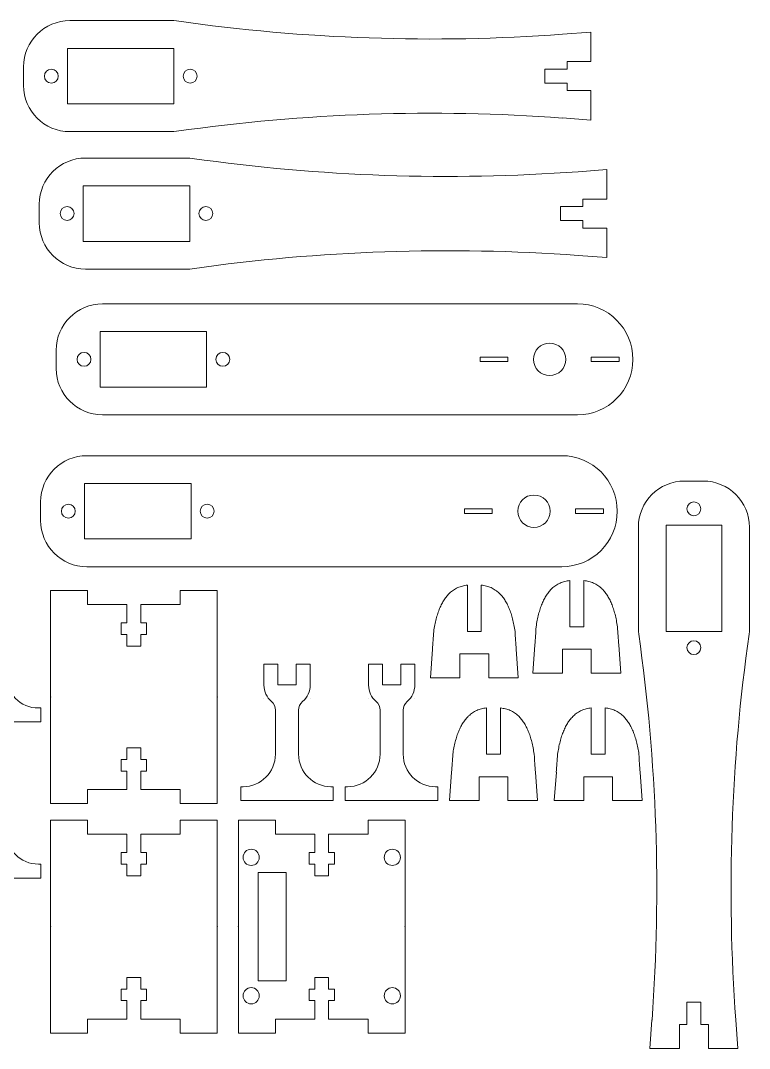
# Model space of a CAD drawing. Header units: millimetres. Extents: x 4 to 213, y 2 to 183.
# Drawn here: x 133.9 to 212.6, y 2.4 to 113.4 of the extents above; entities that cross this region are included whole.
import ezdxf

# ---------------------------------------------------------------- set-up
doc = ezdxf.new("R2010")
doc.units = ezdxf.units.MM
doc.header["$PDSIZE"] = -1

msp = doc.modelspace()

# ---------------------------------------------------------------- linework, layer by layer
at = {"color": 7, "linetype": 'Continuous', "lineweight": 18}
for p, q in [((150.45, 113.41), (139.2, 113.41)), ((150.45, 113.41), (150.73, 113.37)), ((195.5, 112.16), (192.43, 111.94)), ((195.5, 112.16), (195.5, 108.98)), ((150.45, 110.41), (138.95, 110.41)), ((138.95, 110.41), (138.95, 104.41)), ((150.45, 110.41), (150.45, 108.65)), ((192.93, 108.98), (195.5, 108.98)), ((192.93, 108.98), (192.93, 108.16)), ((134.2, 107.41), (134.2, 108.41)), ((150.45, 108.65), (150.45, 106.16)), ((190.5, 106.66), (190.5, 108.16)), ((190.5, 108.16), (192.93, 108.16)), ((134.2, 106.41), (134.2, 107.41)), ((192.93, 106.66), (190.5, 106.66)), ((192.93, 106.66), (192.93, 105.85)), ((150.45, 104.41), (150.45, 106.16)), ((192.93, 105.85), (195.5, 105.85)), ((195.5, 105.85), (195.5, 102.66)), ((144.7, 104.41), (138.95, 104.41)), ((144.7, 104.41), (150.45, 104.41)), ((195.5, 102.66), (192.43, 102.89)), ((150.45, 101.41), (139.2, 101.41)), ((150.45, 101.41), (150.73, 101.45)), ((152.15, 98.56), (140.9, 98.56)), ((152.15, 98.56), (152.43, 98.52)), ((197.2, 97.31), (194.12, 97.08)), ((197.2, 97.31), (197.2, 94.12)), ((152.15, 95.56), (140.65, 95.56)), ((140.65, 95.56), (140.65, 89.56)), ((152.15, 95.56), (152.15, 93.8)), ((135.9, 92.56), (135.9, 93.56)), ((152.15, 93.8), (152.15, 91.31)), ((192.2, 91.81), (192.2, 93.31)), ((192.2, 93.31), (194.62, 93.31)), ((194.62, 94.12), (197.2, 94.12)), ((194.62, 94.12), (194.62, 93.31)), ((135.9, 91.56), (135.9, 92.56)), ((152.15, 89.56), (152.15, 91.31)), ((194.62, 91.81), (192.2, 91.81)), ((194.62, 91.81), (194.62, 91)), ((194.62, 91), (197.2, 91)), ((197.2, 91), (197.2, 87.81)), ((146.4, 89.56), (140.65, 89.56)), ((146.4, 89.56), (152.15, 89.56)), ((197.2, 87.81), (194.12, 88.03)), ((152.15, 86.56), (140.9, 86.56)), ((152.15, 86.56), (152.43, 86.6)), ((153.98, 82.81), (142.73, 82.81)), ((153.98, 82.81), (194.03, 82.81)), ((142.48, 79.81), (142.48, 78.05)), ((153.98, 79.81), (142.48, 79.81)), ((142.48, 79.81), (142.48, 73.81)), ((153.98, 79.81), (153.98, 73.81)), ((153.98, 79.81), (153.98, 78.05)), ((137.73, 76.81), (137.73, 77.81)), ((153.98, 78.05), (153.98, 75.56)), ((137.73, 75.81), (137.73, 76.81)), ((183.53, 77.06), (183.53, 76.81)), ((186.53, 77.06), (183.53, 77.06)), ((183.53, 76.81), (183.53, 76.56)), ((186.53, 76.56), (186.53, 77.06)), ((195.53, 76.56), (195.53, 77.06)), ((195.53, 77.06), (198.53, 77.06)), ((198.53, 77.06), (198.53, 76.81)), ((198.53, 76.81), (198.53, 76.56)), ((142.48, 73.81), (142.48, 75.55)), ((153.98, 73.81), (153.98, 75.56)), ((183.53, 76.56), (186.53, 76.56)), ((198.53, 76.56), (195.53, 76.56)), ((148.23, 73.81), (142.48, 73.81)), ((148.23, 73.81), (153.98, 73.81)), ((153.98, 70.81), (142.73, 70.81)), ((153.98, 70.81), (194.03, 70.81)), ((152.29, 66.4), (141.04, 66.4)), ((152.29, 66.4), (192.34, 66.4)), ((140.79, 63.4), (140.79, 61.65)), ((152.29, 63.4), (140.79, 63.4)), ((140.79, 63.4), (140.79, 57.4)), ((152.29, 63.4), (152.29, 57.4)), ((152.29, 63.4), (152.29, 61.64)), ((205.62, 63.66), (206.62, 63.66)), ((206.62, 63.66), (207.62, 63.66)), ((136.04, 60.4), (136.04, 61.4)), ((152.29, 61.64), (152.29, 59.15)), ((136.04, 59.4), (136.04, 60.4)), ((181.84, 60.65), (181.84, 60.4)), ((184.84, 60.65), (181.84, 60.65)), ((181.84, 60.4), (181.84, 60.15)), ((181.84, 60.15), (184.84, 60.15)), ((184.84, 60.15), (184.84, 60.65)), ((193.84, 60.15), (193.84, 60.65)), ((193.84, 60.65), (196.84, 60.65)), ((196.84, 60.15), (193.84, 60.15)), ((196.84, 60.65), (196.84, 60.4)), ((196.84, 60.4), (196.84, 60.15)), ((140.79, 57.4), (140.79, 59.15)), ((152.29, 57.4), (152.29, 59.15)), ((203.62, 53.16), (203.62, 58.91)), ((209.62, 58.91), (203.62, 58.91)), ((209.62, 47.41), (209.62, 58.91)), ((200.62, 47.41), (200.62, 58.66)), ((212.62, 47.41), (212.62, 58.66)), ((146.54, 57.4), (140.79, 57.4)), ((146.54, 57.4), (152.29, 57.4)), ((152.29, 54.4), (141.04, 54.4)), ((152.29, 54.4), (192.34, 54.4)), ((182.15, 47.41), (182.15, 52.41)), ((183.65, 52.41), (183.65, 47.41)), ((193.22, 47.91), (193.22, 52.91)), ((194.72, 52.91), (194.72, 47.91)), ((203.62, 53.16), (203.62, 47.41)), ((137.12, 51.83), (141.12, 51.83)), ((137.12, 51.33), (137.12, 51.83)), ((137.12, 51.33), (137.12, 29.33)), ((141.12, 51.33), (141.12, 51.83)), ((141.12, 50.33), (141.12, 51.33)), ((155.12, 51.83), (151.12, 51.83)), ((151.12, 51.33), (151.12, 51.83)), ((151.12, 50.33), (151.12, 51.33)), ((155.12, 51.33), (155.12, 51.83)), ((155.12, 51.33), (155.12, 29.33)), ((145.37, 50.33), (141.12, 50.33)), ((145.37, 48.33), (145.37, 50.33)), ((146.87, 50.33), (151.12, 50.33)), ((146.87, 48.33), (146.87, 50.33)), ((144.74, 48.33), (145.37, 48.33)), ((144.74, 48.33), (144.74, 47.08)), ((147.49, 48.33), (146.87, 48.33)), ((147.49, 47.08), (147.49, 48.33)), ((193.22, 47.91), (194.72, 47.91)), ((144.74, 47.08), (145.37, 47.08)), ((145.37, 47.08), (145.37, 45.83)), ((146.87, 47.08), (147.49, 47.08)), ((146.87, 45.83), (146.87, 47.08)), ((182.15, 47.41), (183.65, 47.41)), ((200.62, 47.41), (200.66, 47.13)), ((203.62, 47.41), (205.37, 47.41)), ((207.86, 47.41), (205.37, 47.41)), ((209.62, 47.41), (207.86, 47.41)), ((212.62, 47.41), (212.58, 47.13)), ((145.37, 45.83), (146.87, 45.83)), ((189.22, 42.91), (189.44, 45.98)), ((198.72, 42.91), (198.5, 45.98)), ((178.15, 42.41), (178.38, 45.48)), ((181.34, 44.98), (181.34, 42.41)), ((182.15, 44.98), (181.34, 44.98)), ((182.15, 44.98), (183.65, 44.98)), ((184.47, 44.98), (183.65, 44.98)), ((184.47, 44.98), (184.47, 42.41)), ((187.65, 42.41), (187.43, 45.48)), ((192.41, 45.48), (192.41, 42.91)), ((193.22, 45.48), (192.41, 45.48)), ((193.22, 45.48), (194.72, 45.48)), ((195.53, 45.48), (194.72, 45.48)), ((195.53, 45.48), (195.53, 42.91)), ((160.16, 43.14), (160.16, 43.89)), ((160.16, 43.89), (161.66, 43.89)), ((161.66, 43.14), (161.66, 43.89)), ((163.66, 43.89), (165.16, 43.89)), ((163.66, 43.14), (163.66, 43.89)), ((165.16, 43.89), (165.16, 43.14)), ((171.46, 43.14), (171.46, 43.89)), ((171.46, 43.89), (172.96, 43.89)), ((172.96, 43.14), (172.96, 43.89)), ((174.96, 43.89), (176.46, 43.89)), ((174.96, 43.14), (174.96, 43.89)), ((176.46, 43.89), (176.46, 43.14)), ((160.16, 41.64), (160.16, 43.14)), ((161.66, 41.64), (161.66, 43.14)), ((163.66, 41.64), (163.66, 43.14)), ((165.16, 41.64), (165.16, 43.14)), ((171.46, 41.64), (171.46, 43.14)), ((172.96, 41.64), (172.96, 43.14)), ((174.96, 41.64), (174.96, 43.14)), ((176.46, 41.64), (176.46, 43.14)), ((181.34, 42.41), (178.15, 42.41)), ((187.65, 42.41), (184.47, 42.41)), ((192.41, 42.91), (189.22, 42.91)), ((198.72, 42.91), (195.53, 42.91)), ((160.16, 41.64), (160.16, 41.6)), ((161.66, 41.64), (163.66, 41.64)), ((165.16, 41.64), (165.16, 41.63)), ((171.46, 41.64), (171.46, 41.6)), ((172.96, 41.64), (174.96, 41.64)), ((176.46, 41.64), (176.46, 41.63)), ((160.16, 40.14), (160.17, 40.14)), ((165.16, 40.14), (165.16, 40.14)), ((171.46, 40.14), (171.47, 40.14)), ((176.46, 40.14), (176.46, 40.14)), ((135.8, 39.14), (136.05, 39.14)), ((136.05, 37.64), (136.05, 39.14)), ((161.41, 38.51), (161.41, 38.89)), ((163.91, 38.89), (163.91, 38.51)), ((172.71, 38.51), (172.71, 38.89)), ((175.21, 38.89), (175.21, 38.51)), ((184.22, 34.14), (184.22, 39.14)), ((185.72, 39.14), (185.72, 34.14)), ((195.53, 34.14), (195.53, 39.14)), ((197.03, 39.14), (197.03, 34.14)), ((161.41, 35.39), (161.41, 38.51)), ((163.91, 35.39), (163.91, 38.51)), ((172.71, 35.39), (172.71, 38.51)), ((175.21, 35.39), (175.21, 38.51)), ((126.05, 37.64), (136.05, 37.64)), ((145.37, 34.83), (146.87, 34.83)), ((145.37, 33.58), (145.37, 34.83)), ((146.87, 34.83), (146.87, 33.58)), ((161.41, 35.39), (161.41, 34.14)), ((163.91, 34.14), (163.91, 35.39)), ((172.71, 35.39), (172.71, 34.14)), ((175.21, 34.14), (175.21, 35.39)), ((144.74, 32.33), (144.74, 33.58)), ((144.74, 33.58), (145.37, 33.58)), ((146.87, 33.58), (147.49, 33.58)), ((147.49, 33.58), (147.49, 32.33)), ((184.22, 34.14), (185.72, 34.14)), ((195.53, 34.14), (197.03, 34.14)), ((144.74, 32.33), (145.37, 32.33)), ((145.37, 32.33), (145.37, 30.33)), ((147.49, 32.33), (146.87, 32.33)), ((146.87, 32.33), (146.87, 30.33)), ((180.22, 29.14), (180.44, 32.21)), ((189.72, 29.14), (189.5, 32.21)), ((191.53, 29.14), (191.76, 32.21)), ((201.03, 29.14), (200.81, 32.21)), ((183.41, 31.71), (183.41, 29.14)), ((184.22, 31.71), (183.41, 31.71)), ((184.22, 31.71), (185.72, 31.71)), ((186.53, 31.71), (185.72, 31.71)), ((186.53, 31.71), (186.53, 29.14)), ((194.72, 31.71), (194.72, 29.14)), ((195.53, 31.71), (194.72, 31.71)), ((195.53, 31.71), (197.03, 31.71)), ((197.84, 31.71), (197.03, 31.71)), ((197.84, 31.71), (197.84, 29.14)), ((141.12, 30.33), (141.12, 29.33)), ((145.37, 30.33), (141.12, 30.33)), ((146.87, 30.33), (151.12, 30.33)), ((151.12, 30.33), (151.12, 29.33)), ((157.66, 29.14), (157.66, 30.64)), ((157.66, 30.64), (157.91, 30.64)), ((167.41, 30.64), (167.66, 30.64)), ((167.66, 29.14), (167.66, 30.64)), ((168.96, 29.14), (168.96, 30.64)), ((168.96, 30.64), (169.21, 30.64)), ((178.71, 30.64), (178.96, 30.64)), ((178.96, 29.14), (178.96, 30.64)), ((137.12, 29.33), (137.12, 28.83)), ((141.12, 29.33), (141.12, 28.83)), ((151.12, 29.33), (151.12, 28.83)), ((155.12, 29.33), (155.12, 28.83)), ((157.66, 29.14), (167.66, 29.14)), ((160.16, 29.14), (165.16, 29.14)), ((168.96, 29.14), (178.96, 29.14)), ((171.46, 29.14), (176.46, 29.14)), ((183.41, 29.14), (180.22, 29.14)), ((189.72, 29.14), (186.53, 29.14)), ((194.72, 29.14), (191.53, 29.14)), ((201.03, 29.14), (197.84, 29.14)), ((137.12, 28.83), (141.12, 28.83)), ((151.12, 28.83), (155.12, 28.83)), ((137.12, 27.02), (141.12, 27.02)), ((137.12, 26.52), (137.12, 27.02)), ((141.12, 26.52), (141.12, 27.02)), ((155.12, 27.02), (151.12, 27.02)), ((151.12, 26.52), (151.12, 27.02)), ((155.12, 26.52), (155.12, 27.02)), ((157.41, 26.52), (157.41, 27.02)), ((161.41, 27.02), (157.41, 27.02)), ((161.41, 26.52), (161.41, 27.02)), ((175.41, 27.02), (171.41, 27.02)), ((171.41, 26.52), (171.41, 27.02)), ((175.41, 26.52), (175.41, 27.02)), ((137.12, 26.52), (137.12, 4.52)), ((141.12, 25.52), (141.12, 26.52)), ((151.12, 25.52), (151.12, 26.52)), ((155.12, 26.52), (155.12, 4.52)), ((157.41, 26.52), (157.41, 4.52)), ((161.41, 25.52), (161.41, 26.52)), ((171.41, 25.52), (171.41, 26.52)), ((175.41, 26.52), (175.41, 4.52)), ((145.37, 25.52), (141.12, 25.52)), ((145.37, 23.52), (145.37, 25.52)), ((146.87, 25.52), (151.12, 25.52)), ((146.87, 23.52), (146.87, 25.52)), ((165.66, 25.52), (161.41, 25.52)), ((165.66, 23.52), (165.66, 25.52)), ((167.16, 25.52), (171.41, 25.52)), ((167.16, 23.52), (167.16, 25.52)), ((144.74, 23.52), (145.37, 23.52)), ((144.74, 23.52), (144.74, 22.27)), ((147.49, 23.52), (146.87, 23.52)), ((147.49, 22.27), (147.49, 23.52)), ((165.04, 23.52), (165.66, 23.52)), ((165.04, 23.52), (165.04, 22.27)), ((167.79, 23.52), (167.16, 23.52)), ((167.79, 22.27), (167.79, 23.52)), ((135.8, 22.27), (136.05, 22.27)), ((136.05, 20.77), (136.05, 22.27)), ((144.74, 22.27), (145.37, 22.27)), ((145.37, 22.27), (145.37, 21.02)), ((146.87, 22.27), (147.49, 22.27)), ((146.87, 21.02), (146.87, 22.27)), ((165.04, 22.27), (165.66, 22.27)), ((165.66, 22.27), (165.66, 21.02)), ((167.16, 22.27), (167.79, 22.27)), ((167.16, 21.02), (167.16, 22.27)), ((161.06, 21.37), (159.56, 21.37)), ((159.56, 21.37), (159.56, 21.12)), ((159.56, 21.12), (159.56, 9.92)), ((161.06, 21.37), (162.56, 21.37)), ((162.56, 21.37), (162.56, 21.12)), ((162.56, 21.12), (162.56, 9.92)), ((126.05, 20.77), (136.05, 20.77)), ((145.37, 21.02), (146.87, 21.02)), ((165.66, 21.02), (167.16, 21.02)), ((145.37, 10.02), (146.87, 10.02)), ((145.37, 8.77), (145.37, 10.02)), ((146.87, 10.02), (146.87, 8.77)), ((165.66, 10.02), (167.16, 10.02)), ((165.66, 8.77), (165.66, 10.02)), ((167.16, 10.02), (167.16, 8.77)), ((159.56, 9.67), (159.56, 9.92)), ((161.06, 9.67), (159.56, 9.67)), ((161.06, 9.67), (162.56, 9.67)), ((162.56, 9.67), (162.56, 9.92)), ((144.74, 7.52), (144.74, 8.77)), ((144.74, 8.77), (145.37, 8.77)), ((146.87, 8.77), (147.49, 8.77)), ((147.49, 8.77), (147.49, 7.52)), ((165.04, 7.52), (165.04, 8.77)), ((165.04, 8.77), (165.66, 8.77)), ((167.16, 8.77), (167.79, 8.77)), ((167.79, 8.77), (167.79, 7.52)), ((144.74, 7.52), (145.37, 7.52)), ((145.37, 7.52), (145.37, 5.52)), ((147.49, 7.52), (146.87, 7.52)), ((146.87, 7.52), (146.87, 5.52)), ((165.04, 7.52), (165.66, 7.52)), ((165.66, 7.52), (165.66, 5.52)), ((167.79, 7.52), (167.16, 7.52)), ((167.16, 7.52), (167.16, 5.52)), ((205.87, 4.93), (205.87, 7.36)), ((205.87, 7.36), (207.37, 7.36)), ((207.37, 7.36), (207.37, 4.93)), ((137.12, 4.52), (137.12, 4.02)), ((141.12, 5.52), (141.12, 4.52)), ((145.37, 5.52), (141.12, 5.52)), ((141.12, 4.52), (141.12, 4.02)), ((146.87, 5.52), (151.12, 5.52)), ((151.12, 5.52), (151.12, 4.52)), ((151.12, 4.52), (151.12, 4.02)), ((155.12, 4.52), (155.12, 4.02)), ((157.41, 4.52), (157.41, 4.02)), ((161.41, 5.52), (161.41, 4.52)), ((165.66, 5.52), (161.41, 5.52)), ((161.41, 4.52), (161.41, 4.02)), ((167.16, 5.52), (171.41, 5.52)), ((171.41, 5.52), (171.41, 4.52)), ((171.41, 4.52), (171.41, 4.02)), ((175.41, 4.52), (175.41, 4.02)), ((201.87, 2.36), (202.09, 5.43)), ((205.06, 4.93), (205.06, 2.36)), ((205.87, 4.93), (205.06, 4.93)), ((208.18, 4.93), (207.37, 4.93)), ((208.18, 4.93), (208.18, 2.36)), ((211.37, 2.36), (211.14, 5.43)), ((137.12, 4.02), (141.12, 4.02)), ((151.12, 4.02), (155.12, 4.02)), ((161.41, 4.02), (157.41, 4.02)), ((175.41, 4.02), (171.41, 4.02)), ((205.06, 2.36), (201.87, 2.36)), ((211.37, 2.36), (208.18, 2.36))]:
    msp.add_line(p, q, dxfattribs=at)
for centre, radius in [((137.2, 107.41), 0.75), ((152.2, 107.41), 0.75), ((138.9, 92.56), 0.75), ((153.9, 92.56), 0.75), ((191.03, 76.81), 1.75), ((140.73, 76.81), 0.75), ((155.73, 76.81), 0.75), ((139.04, 60.4), 0.75), ((154.04, 60.4), 0.75), ((189.34, 60.4), 1.75), ((206.62, 60.66), 0.75), ((206.62, 45.66), 0.75), ((158.79, 23), 0.875), ((174.04, 23), 0.875), ((158.79, 8.05), 0.875), ((174.04, 8.05), 0.875)]:
    msp.add_circle(centre, radius, dxfattribs=at)
for centre, radius, start, end in [((139.2, 108.41), 5, 90, 180), ((178.25, 306.42), 195, 261.889, 274.1704), ((139.2, 106.41), 5, 180, 270), ((178.25, -91.6), 195, 85.8296, 98.111), ((140.9, 93.56), 5, 90, 180), ((179.94, 291.57), 195, 261.889, 274.1704), ((140.9, 91.56), 5, 180, 270), ((179.94, -106.45), 195, 85.8296, 98.111), ((142.73, 77.81), 5, 90, 180), ((194.03, 76.81), 6, 270, 90), ((142.73, 75.81), 5, 180, 270), ((141.04, 61.4), 5, 90, 180), ((192.34, 60.4), 6, 270, 90), ((205.62, 58.66), 5, 90, 180), ((207.62, 58.66), 5, 360, 90), ((141.04, 59.4), 5, 180, 270), ((-5.04, 60.16), 195, 355.8296, 356.3962), ((392.98, 60.16), 195, 183.6038, 184.1704), ((-16.11, 59.66), 195, 355.8296, 356.3962), ((381.91, 59.66), 195, 183.6038, 184.1704), ((7.61, 19.61), 195, 355.8296, 8.111), ((405.63, 19.61), 195, 171.889, 184.1704), ((135.8, 42.64), 3.5, 180, 270), ((162.48, 41.6), 2.31, 180, 229.5682), ((162.79, 41.63), 2.38, 310.9146, 0), ((173.78, 41.6), 2.31, 180, 229.5682), ((174.09, 41.63), 2.38, 310.9146, 0), ((160.17, 38.89), 1.25, 0, 49.5682), ((165.16, 38.89), 1.25, 130.9146, 180), ((171.47, 38.89), 1.25, 0, 49.5682), ((176.46, 38.89), 1.25, 130.9146, 180), ((157.91, 34.14), 3.5, 270, 0), ((167.41, 34.14), 3.5, 180, 270), ((169.21, 34.14), 3.5, 270, 0), ((178.71, 34.14), 3.5, 180, 270), ((-14.04, 46.39), 195, 355.8296, 356.3962), ((383.98, 46.39), 195, 183.6038, 184.1704), ((-2.73, 46.39), 195, 355.8296, 356.3962), ((395.29, 46.39), 195, 183.6038, 184.1704), ((135.8, 25.77), 3.5, 180, 270)]:
    msp.add_arc(centre, radius, start, end, dxfattribs=at)
at = {"color": 5, "linetype": 'Continuous', "lineweight": 0}
for points in [[(178.51, 47.41), (179.2, 52.14), (182.15, 52.41)], [(187.3, 47.41), (186.61, 52.14), (183.65, 52.41)], [(189.57, 47.91), (190.26, 52.64), (193.22, 52.91)], [(198.36, 47.91), (197.68, 52.64), (194.72, 52.91)], [(180.57, 34.14), (181.26, 38.87), (184.22, 39.14)], [(189.36, 34.14), (188.68, 38.87), (185.72, 39.14)], [(191.89, 34.14), (192.58, 38.87), (195.53, 39.14)], [(200.68, 34.14), (199.99, 38.87), (197.03, 39.14)]]:
    msp.add_open_spline(points, degree=2, dxfattribs=at)
at = {"color": 7, "linetype": 'Continuous', "lineweight": 0}
for p in [(137.12, 40.33), (155.12, 40.33), (137.12, 15.52), (155.12, 15.52), (157.41, 15.52), (175.41, 15.52)]:
    msp.add_point(p, dxfattribs=at)

doc.saveas('drawing.dxf')
